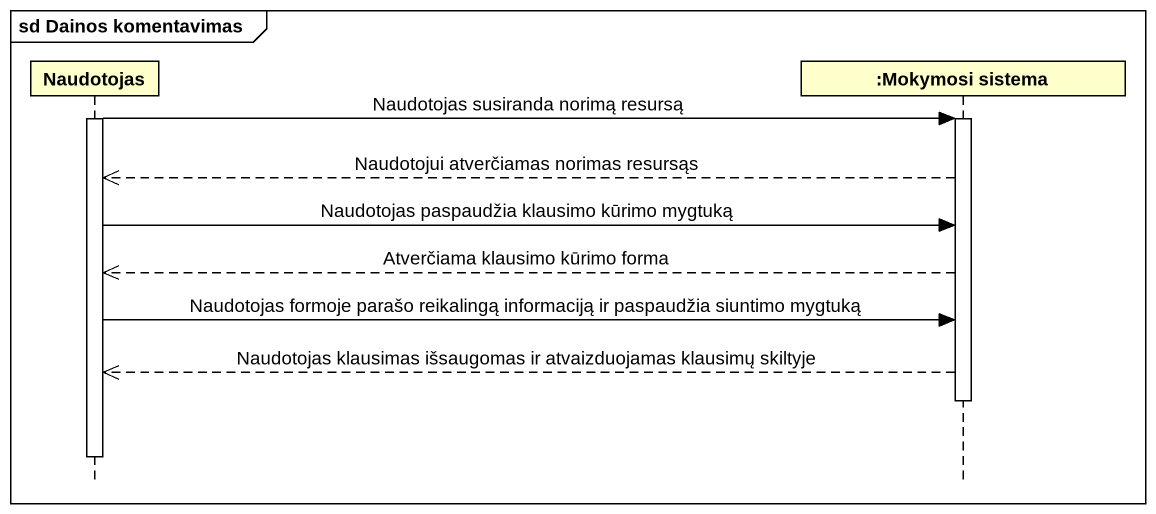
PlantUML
@startuml
mainframe sd Dainos komentavimas
hide footbox
participant Naudotojas
participant ":Mokymosi sistema" as Mokymosi_sistema

activate Naudotojas
Naudotojas -> Mokymosi_sistema : Naudotojas susiranda norimą resursą
activate Mokymosi_sistema
Mokymosi_sistema -->> Naudotojas : Naudotojui atverčiamas norimas resursąs
Naudotojas -> Mokymosi_sistema : Naudotojas paspaudžia klausimo kūrimo mygtuką
Mokymosi_sistema -->> Naudotojas : Atverčiama klausimo kūrimo forma
Naudotojas -> Mokymosi_sistema : Naudotojas formoje parašo reikalingą informaciją ir paspaudžia siuntimo mygtuką
Mokymosi_sistema -->> Naudotojas : Naudotojas klausimas išsaugomas ir atvaizduojamas klausimų skiltyje
deactivate Mokymosi_sistema
deactivate Naudotojas
@enduml
